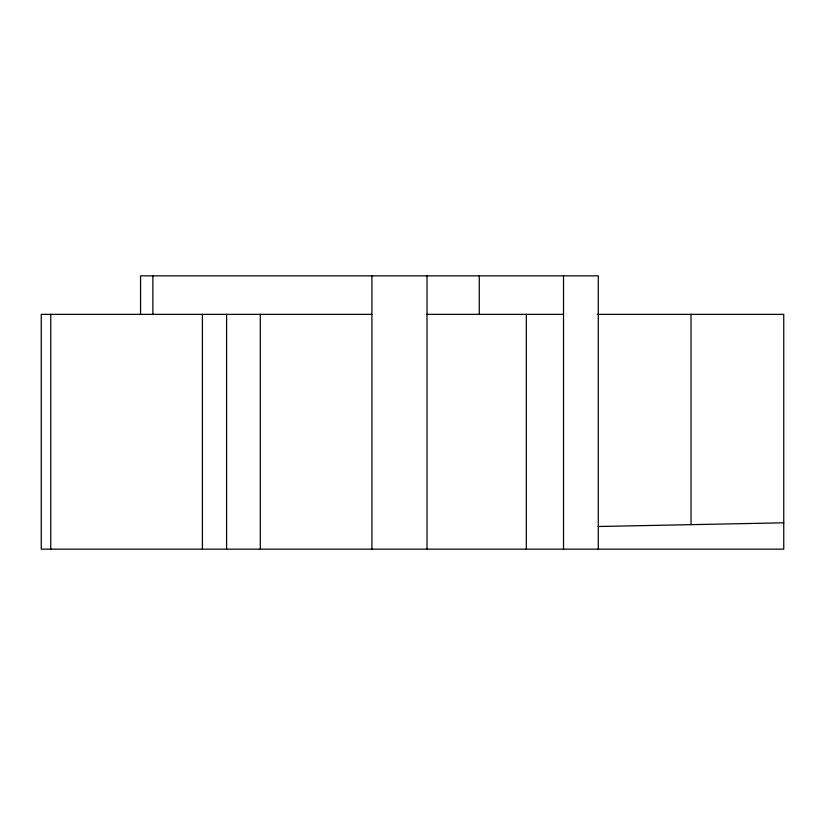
<?xml version="1.0" encoding="UTF-8"?>
<svg xmlns="http://www.w3.org/2000/svg" width="825" height="825" viewBox="0 0 825 825"><rect width="100%" height="100%" fill="white"/><g stroke="black" fill="none" stroke-linecap="round" stroke-linejoin="round"><path stroke-width="1.24" d="M598.28 526.505L783.75 522.813M371.92 314.346L41.25 314.346L41.25 549.151L783.75 549.151L783.75 314.346L597.3 314.346M426.742 314.346L563.527 314.346M691.02 314.346L691.02 524.659M598.28 549.151L598.28 275.849L140.559 275.849L140.559 314.346M563.527 275.849L563.527 549.151M526.319 314.346L526.319 549.151M479.284 275.849L479.284 314.346M427.01 275.849L427.01 549.151M371.92 275.849L371.92 549.151M260.298 314.346L260.298 549.151M226.597 314.346L226.597 549.151M202.414 314.346L202.414 549.151M152.873 275.849L152.873 314.346M50.768 314.346L50.768 549.151"/></g></svg>
